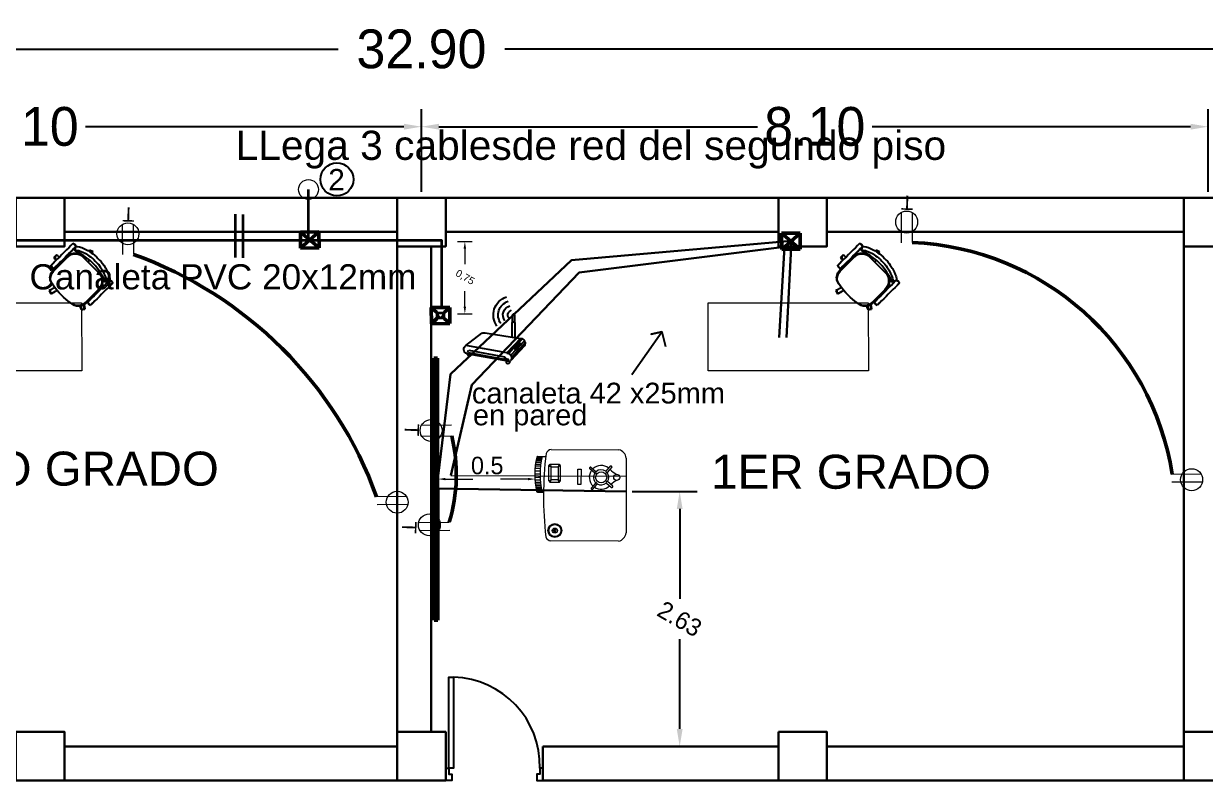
# Model space of a CAD drawing. Header units: metres. Extents: x 643921 to 644430, y 8487964 to 8488110.
# Drawn here: x 644371.14 to 644383.31, y 8488051.57 to 8488059.36 of the extents above; entities that cross this region are included whole.
import ezdxf
from ezdxf.enums import TextEntityAlignment as Align

# ---------------------------------------------------------------- set-up
doc = ezdxf.new("R2010")
doc.units = ezdxf.units.M
doc.header["$MEASUREMENT"] = 0
for name, color, linetype in [('ACHURADOS', 8, 'Continuous'), ('Planta', 251, 'Continuous'), ('Salida de red', 4, 'Continuous'), ('VANOS', 2, 'Continuous')]:
    doc.layers.add(name, color=color, linetype=linetype)
for name, color, linetype, lineweight in [('Anotaciones - Textos_Pluma_Nº__86', 7, 'Continuous', 20), ('Cable USB', 3, 'Continuous', 30), ('CABLE UTP CAT 6', 140, 'COMPU_LINE', 35), ('CIRCUITO DE DATOS', 5, 'Continuous', 50), ('CIRCUITO DE PROYECTORES', 4, 'Continuous', 50), ('CIRCUITO DE SERVIDOR', 6, 'Continuous', 50), ('CIRCUITO ELECTRICO DE SERVIDOR Y AP', 1, 'Continuous', 50), ('CIRCUITO ELECTRICO EST DE CARGA', 6, 'Continuous', 50), ('CIRCUITO ELECTRICOS', 7, 'Continuous', 15), ('COLUMNAS', 252, 'Continuous', 30), ('CONECCION USB Y HDMI', 150, 'Continuous', 30), ('CONEXION USB', 3, 'Continuous', 18), ('EQUIPOS ELECTRONICOS', 242, 'Continuous', 13), ('MUEBLES', 150, 'Continuous', 25), ('MUEBLES MOVILES', 42, 'Continuous', 5), ('MUROS', 252, 'Continuous', 15), ('PUERTAS', 252, 'Continuous', 5), ('TEXTOS-SUBTITULO', 26, 'Continuous', 30), ('tomacorriente', 1, 'Continuous', 20)]:
    doc.layers.add(name, color=color, linetype=linetype, lineweight=lineweight)
doc.styles.add('COTAS', font='arial.ttf', dxfattribs={"height": 0.075})
doc.styles.add('style4', font='arial.ttf')
doc.linetypes.add('COMPU_LINE', pattern='A,0.5,-0.1,["R",Standard,S=0.1,R=0,X=-0.05,Y=-0.05],-0.1', length=0.7)
doc.dimstyles.new('julio_75', dxfattribs={"dimscale": 0.75, "dimtxt": 0.075, "dimasz": 0.1, "dimexe": 0.1, "dimexo": 0.1, "dimgap": 0.1, "dimtad": 0, "dimtih": 1, "dimtoh": 1, "dimzin": 1, "dimtxsty": 'COTAS', "dimcen": 0.1, "dimclrd": 256, "dimclre": 256, "dimclrt": 256, "dimaunit": 1, "dimadec": 3, "dimazin": 0, "dimtfac": 1, "dimtix": 1, "dimtmove": 0, "dimatfit": 3, "dimfxl": 0.1, "dimfxlon": 1, "dimlwd": -1, "dimlwe": -1, "dimarcsym": 0})
doc.dimstyles.new('UTILIZAR', dxfattribs={"dimtxt": 0.18, "dimasz": 0.18, "dimexe": 0.18, "dimexo": 0.0625, "dimgap": 0.09, "dimtad": 0, "dimtih": 1, "dimtoh": 1, "dimdec": 4, "dimzin": 0, "dimdsep": 46, "dimtxsty": 'Standard', "dimcen": 0.09, "dimadec": 0, "dimazin": 0, "dimtfac": 1, "dimtdec": 4, "dimtofl": 0, "dimtmove": 0, "dimatfit": 3, "dimfxl": 1, "dimtolj": 1, "dimtzin": 0, "dimarcsym": 0})

# ---------------------------------------------------------------- blocks, each defined once
blk = doc.blocks.new('PUERTA8')
at = {"layer": 'VANOS', "ltscale": 0.5}
for points in [[(0.025, 0.05), (0.025, 0.8), (0.065, 0.8), (0.065, 0.05)], [(0, -0.05), (0, 0.05), (0.025, 0.05), (0.025, 0), (0.05, 0), (0.05, -0.05)], [(0.8, -0.05), (0.8, 0.05), (0.775, 0.05), (0.775, 0), (0.75, 0), (0.75, -0.05)]]:
    blk.add_lwpolyline(points, close=True, dxfattribs=at)
at = {"layer": 'VANOS', "color": 8, "ltscale": 0.5}
blk.add_arc((0.045, 0.07), 0.7303, 358.43065, 88.43065, dxfattribs=at)
blk = doc.blocks.new('P-1')
at = {"layer": 'ACHURADOS'}
blk.add_blockref('PUERTA8', (0, 0.05), dxfattribs=at)
blk = doc.blocks.new('ECRAN')
at = {"layer": 'CIRCUITO DE SERVIDOR'}
h = blk.add_hatch(color=141, dxfattribs=at)
h.dxf.hatch_style = 1
h.paths.add_polyline_path([(714290.2886, 8427261.8314), (714290.3044, 8427261.8508), (714288.9074, 8427262.9858), (714288.8917, 8427262.9665)])
at = {"layer": 'CIRCUITO DE SERVIDOR', "color": 0}
for p, q in [((714288.8916, 8427262.9664), (714288.9074, 8427262.9858)), ((714290.2886, 8427261.8314), (714288.8916, 8427262.9664)), ((714290.3044, 8427261.8508), (714288.9074, 8427262.9858)), ((714290.2886, 8427261.8314), (714290.3044, 8427261.8508))]:
    blk.add_line(p, q, dxfattribs=at)
blk = doc.blocks.new('PROYECTOR')
at = {"layer": 'EQUIPOS ELECTRONICOS', "color": 22}
for p, q in [((714285.8936, 8427254.035), (714285.8644, 8427254.035)), ((714285.8948, 8427254.0431), (714285.8656, 8427254.0431)), ((714285.8961, 8427254.0506), (714285.867, 8427254.0506)), ((714285.8973, 8427254.0568), (714285.8681, 8427254.0568)), ((714285.8984, 8427254.062), (714285.8692, 8427254.062)), ((714285.8992, 8427254.0659), (714285.87, 8427254.0659)), ((714285.8745, 8427254.0694), (714285.9193, 8427254.0694)), ((714285.8889, 8427253.9712), (714285.8597, 8427253.9712)), ((714285.8893, 8427253.9881), (714285.8601, 8427253.9881)), ((714285.8901, 8427254.0034), (714285.8609, 8427254.0034)), ((714285.8912, 8427254.0156), (714285.862, 8427254.0156)), ((714285.8923, 8427254.0254), (714285.8631, 8427254.0254)), ((714285.937, 8427254.0183), (714285.9448, 8427254.0263)), ((714285.937, 8427254.0183), (714285.9495, 8427254.0119)), ((714285.9448, 8427254.0263), (714285.9495, 8427254.0119)), ((714285.9936, 8427254.0263), (714285.9875, 8427254.0119)), ((714285.9988, 8427254.0188), (714285.9875, 8427254.0119)), ((714285.9936, 8427254.0263), (714285.9988, 8427254.0188)), ((714285.8893, 8427253.9543), (714285.8601, 8427253.9543)), ((714285.8901, 8427253.939), (714285.8609, 8427253.939)), ((714285.8912, 8427253.9268), (714285.862, 8427253.9268)), ((714285.8923, 8427253.9169), (714285.8631, 8427253.9169)), ((714285.8936, 8427253.9074), (714285.8644, 8427253.9074)), ((714285.8948, 8427253.8993), (714285.8656, 8427253.8993)), ((714285.937, 8427253.9345), (714285.9495, 8427253.9409)), ((714285.937, 8427253.9345), (714285.9448, 8427253.9265)), ((714285.9448, 8427253.9265), (714285.9495, 8427253.9409)), ((714285.9988, 8427253.9339), (714285.9875, 8427253.9409)), ((714285.9936, 8427253.9265), (714285.9875, 8427253.9409)), ((714285.9936, 8427253.9265), (714285.9988, 8427253.9339)), ((714285.8961, 8427253.8918), (714285.867, 8427253.8918)), ((714285.8973, 8427253.8856), (714285.8681, 8427253.8856)), ((714285.8984, 8427253.8804), (714285.8692, 8427253.8804)), ((714285.8992, 8427253.8765), (714285.87, 8427253.8765)), ((714285.8745, 8427253.873), (714285.9, 8427253.873)), ((714285.9, 8427253.873), (714285.9079, 8427253.873))]:
    blk.add_line(p, q, dxfattribs=at)
for points in [[(714285.9497, 8427254.1075), (714286.3214, 8427254.1075)], [(714286.362, 8427254.062), (714286.362, 8427253.6507)], [(714285.937, 8427253.9345), (714285.937, 8427254.0183)], [(714285.9448, 8427254.0263), (714285.9936, 8427254.0263)], [(714285.9988, 8427254.0188), (714285.9988, 8427253.9339)], [(714286.1894, 8427253.9789), (714286.1602, 8427254.0041)], [(714286.1667, 8427254.0116), (714286.1959, 8427253.9864)], [(714286.2499, 8427253.9885), (714286.275, 8427254.0177)], [(714286.2825, 8427254.0113), (714286.2574, 8427253.9821)], [(714285.9936, 8427253.9265), (714285.9448, 8427253.9265)], [(714286.1953, 8427253.925), (714286.1702, 8427253.8958)], [(714286.1777, 8427253.8894), (714286.2028, 8427253.9186)], [(714286.2529, 8427253.9243), (714286.2821, 8427253.8992)], [(714286.2886, 8427253.9068), (714286.2594, 8427253.9318)], [(714286.3214, 8427253.6052), (714285.9497, 8427253.6052)]]:
    blk.add_lwpolyline(points, dxfattribs=at)
for points in [[(714285.9495, 8427253.9409), (714285.9495, 8427254.0119), (714285.9875, 8427254.0119), (714285.9875, 8427253.9409)], [(714286.0962, 8427253.9157), (714286.0962, 8427253.9997), (714286.1136, 8427253.9997), (714286.1136, 8427253.9157)], [(714285.9592, 8427253.6606), (714285.9592, 8427253.6638), (714285.971, 8427253.6638), (714285.971, 8427253.6606)]]:
    blk.add_lwpolyline(points, close=True, dxfattribs=at)
for centre, radius in [((714286.2244, 8427253.9554), 0.0304), ((714286.3099, 8427253.9554), 0.0164), ((714285.9712, 8427253.6622), 0.0381), ((714285.9712, 8427253.6622), 0.0331), ((714285.971, 8427253.6622), 0.014)]:
    blk.add_circle(centre, radius, dxfattribs=at)
for centre, radius, start, end in [((714285.9554, 8427254.0705), 0.0374, 98.67301, 156.47096), ((714286.3087, 8427254.0552), 0.0537, 7.2076, 76.34413), ((714286.2997, 8427253.9712), 0.44, 167.57179, 192.42821), ((714285.8748, 8427254.0645), 0.00496, 93.95339, 163.57981), ((714286.3289, 8427253.9712), 0.44, 167.09848, 192.90152), ((714287.9085, 8427253.8563), 2.0006, 173.42501, 186.57499), ((714286.2244, 8427253.9554), 0.0653, 143.60072, 227.29344), ((714286.1652, 8427254.0064), 0.00543, 73.48531, 205.0201), ((714286.2244, 8427253.9554), 0.0653, 51.31728, 134.9047), ((714286.2244, 8427253.9554), 0.0419, 145.85679, 226.23227), ((714286.191, 8427253.9841), 0.00543, 253.48531, 25.0201), ((714286.2244, 8427253.9554), 0.0419, 52.47319, 132.64862), ((714286.2551, 8427253.987), 0.00543, 163.48531, 295.0201), ((714286.2244, 8427253.9554), 0.0419, 325.96223, 39.26824), ((714286.3924, 8427254.1221), 0.1714, 225.60346, 241.2485), ((714286.2773, 8427254.0128), 0.00543, 343.48531, 115.0201), ((714286.2244, 8427253.9554), 0.0653, 235.9964, 315.01013), ((714286.1976, 8427253.9201), 0.00543, 343.59075, 115.12554), ((714286.2244, 8427253.9554), 0.0419, 239.21354, 312.75406), ((714286.2578, 8427253.9266), 0.00543, 73.59075, 205.12554), ((714286.3924, 8427253.7886), 0.1714, 135.30004, 135.5685), ((714286.3924, 8427253.7886), 0.1714, 118.7515, 131.9741), ((714286.2837, 8427253.9044), 0.00543, 253.59075, 25.12554), ((714285.8748, 8427253.8779), 0.00496, 196.42019, 266.04661), ((714286.1754, 8427253.8943), 0.00543, 163.59075, 295.12554), ((714285.9712, 8427253.6622), 0.00701, 214.74267, 146.59834), ((714286.3087, 8427253.6574), 0.0537, 283.65587, 352.7924), ((714285.9554, 8427253.6422), 0.0374, 203.52904, 261.32699)]:
    blk.add_arc(centre, radius, start, end, dxfattribs=at)
blk = doc.blocks.new('TOMACORRIENTE DOBLE')
at = {"layer": 'tomacorriente'}
for p, q in [((697806.719, 8439550.89), (697806.419, 8439550.969)), ((697806.69, 8439550.781), (697806.391, 8439550.86))]:
    blk.add_line(p, q, dxfattribs=at)
blk.add_circle((697806.61, 8439550.86), 0.113, dxfattribs=at)
blk = doc.blocks.new('34')
at = {"layer": 'MUEBLES'}
for p, q in [((1317.844, 1591.591), (1317.827, 1591.564)), ((1317.844, 1591.591), (1317.827, 1591.564)), ((1317.86, 1591.618), (1317.844, 1591.591)), ((1317.86, 1591.617), (1317.844, 1591.591)), ((1317.877, 1591.644), (1317.86, 1591.618)), ((1317.876, 1591.642), (1317.86, 1591.617)), ((1317.876, 1591.642), (1317.877, 1591.644)), ((1317.877, 1591.644), (1317.899, 1591.637)), ((1317.899, 1591.637), (1317.878, 1591.642)), ((1317.878, 1591.642), (1317.878, 1591.642)), ((1317.878, 1591.642), (1317.878, 1591.642)), ((1317.897, 1591.594), (1317.881, 1591.568)), ((1317.898, 1591.594), (1317.881, 1591.568)), ((1317.897, 1591.593), (1317.899, 1591.591)), ((1317.914, 1591.62), (1317.898, 1591.594)), ((1317.899, 1591.637), (1317.914, 1591.62)), ((1317.912, 1591.621), (1317.899, 1591.637)), ((1317.899, 1591.591), (1317.915, 1591.553)), ((1317.904, 1591.591), (1317.901, 1591.599)), ((1317.908, 1591.582), (1317.904, 1591.591)), ((1317.911, 1591.573), (1317.908, 1591.582)), ((1317.91, 1591.579), (1317.915, 1591.618)), ((1317.912, 1591.581), (1317.91, 1591.579)), ((1317.91, 1591.579), (1317.913, 1591.576)), ((1317.914, 1591.567), (1317.911, 1591.573)), ((1317.912, 1591.621), (1317.912, 1591.621)), ((1317.912, 1591.621), (1317.912, 1591.621)), ((1317.915, 1591.584), (1317.912, 1591.581)), ((1317.913, 1591.576), (1317.923, 1591.573)), ((1317.917, 1591.62), (1317.915, 1591.618)), ((1317.925, 1591.586), (1317.915, 1591.584)), ((1317.92, 1591.623), (1317.917, 1591.62)), ((1317.931, 1591.625), (1317.92, 1591.623)), ((1317.923, 1591.573), (1317.934, 1591.57)), ((1317.942, 1591.587), (1317.925, 1591.586)), ((1317.949, 1591.626), (1317.931, 1591.625)), ((1317.934, 1591.57), (1317.941, 1591.569)), ((1317.952, 1591.587), (1317.942, 1591.587)), ((1317.959, 1591.625), (1317.949, 1591.626)), ((1317.965, 1591.585), (1317.952, 1591.587)), ((1317.974, 1591.623), (1317.959, 1591.625)), ((1317.994, 1591.579), (1317.965, 1591.585)), ((1318.004, 1591.617), (1317.974, 1591.623)), ((1318.027, 1591.572), (1317.994, 1591.579)), ((1318.039, 1591.609), (1318.004, 1591.617)), ((1318.032, 1591.571), (1318.027, 1591.572)), ((1318.062, 1591.559), (1318.032, 1591.571)), ((1318.045, 1591.608), (1318.039, 1591.609)), ((1318.077, 1591.595), (1318.045, 1591.608)), ((1318.097, 1591.587), (1318.077, 1591.595)), ((1318.117, 1591.579), (1318.097, 1591.587)), ((1318.125, 1591.576), (1318.117, 1591.579)), ((1318.139, 1591.567), (1318.125, 1591.576)), ((1317.757, 1591.452), (1317.74, 1591.425)), ((1317.757, 1591.452), (1317.74, 1591.425)), ((1317.837, 1591.489), (1317.743, 1591.34)), ((1317.845, 1591.483), (1317.752, 1591.334)), ((1317.775, 1591.48), (1317.757, 1591.452)), ((1317.775, 1591.48), (1317.757, 1591.452)), ((1317.792, 1591.508), (1317.775, 1591.48)), ((1317.792, 1591.508), (1317.775, 1591.48)), ((1317.81, 1591.536), (1317.792, 1591.508)), ((1317.81, 1591.536), (1317.792, 1591.508)), ((1317.812, 1591.457), (1317.794, 1591.429)), ((1317.812, 1591.457), (1317.794, 1591.429)), ((1317.827, 1591.564), (1317.81, 1591.536)), ((1317.827, 1591.564), (1317.81, 1591.536)), ((1317.829, 1591.485), (1317.812, 1591.457)), ((1317.829, 1591.485), (1317.812, 1591.457)), ((1317.847, 1591.513), (1317.829, 1591.485)), ((1317.847, 1591.513), (1317.829, 1591.485)), ((1317.856, 1591.513), (1317.837, 1591.489)), ((1317.864, 1591.507), (1317.845, 1591.483)), ((1317.864, 1591.541), (1317.847, 1591.513)), ((1317.864, 1591.54), (1317.847, 1591.513)), ((1317.88, 1591.532), (1317.856, 1591.513)), ((1317.881, 1591.568), (1317.864, 1591.54)), ((1317.881, 1591.568), (1317.864, 1591.541)), ((1317.888, 1591.527), (1317.864, 1591.507)), ((1317.873, 1591.556), (1317.88, 1591.54)), ((1317.908, 1591.545), (1317.88, 1591.532)), ((1317.88, 1591.54), (1317.883, 1591.533)), ((1317.916, 1591.54), (1317.888, 1591.527)), ((1317.918, 1591.547), (1317.908, 1591.545)), ((1317.911, 1591.564), (1317.915, 1591.565)), ((1317.915, 1591.565), (1317.914, 1591.567)), ((1317.915, 1591.553), (1317.918, 1591.547)), ((1317.925, 1591.542), (1317.916, 1591.54)), ((1317.939, 1591.551), (1317.918, 1591.547)), ((1317.946, 1591.547), (1317.925, 1591.542)), ((1317.971, 1591.55), (1317.939, 1591.551)), ((1317.941, 1591.569), (1317.947, 1591.567)), ((1317.977, 1591.546), (1317.946, 1591.547)), ((1317.947, 1591.567), (1317.961, 1591.562)), ((1317.961, 1591.562), (1317.977, 1591.556)), ((1317.991, 1591.543), (1317.971, 1591.55)), ((1317.977, 1591.556), (1317.994, 1591.551)), ((1317.996, 1591.539), (1317.977, 1591.546)), ((1318.009, 1591.532), (1317.991, 1591.543)), ((1317.994, 1591.551), (1318.016, 1591.545)), ((1318.013, 1591.529), (1317.996, 1591.539)), ((1318.013, 1591.529), (1318.009, 1591.532)), ((1318.053, 1591.504), (1318.013, 1591.529)), ((1318.016, 1591.545), (1318.089, 1591.513)), ((1318.164, 1591.435), (1318.053, 1591.504)), ((1318.081, 1591.552), (1318.062, 1591.559)), ((1318.1, 1591.544), (1318.081, 1591.552)), ((1318.089, 1591.513), (1318.156, 1591.47)), ((1318.106, 1591.541), (1318.1, 1591.544)), ((1318.119, 1591.533), (1318.106, 1591.541)), ((1318.138, 1591.521), (1318.119, 1591.533)), ((1318.158, 1591.509), (1318.138, 1591.521)), ((1318.159, 1591.554), (1318.139, 1591.567)), ((1318.158, 1591.458), (1318.145, 1591.447)), ((1318.156, 1591.47), (1318.217, 1591.419)), ((1318.174, 1591.499), (1318.158, 1591.509)), ((1318.164, 1591.463), (1318.158, 1591.458)), ((1318.179, 1591.542), (1318.159, 1591.554)), ((1318.176, 1591.497), (1318.174, 1591.499)), ((1318.193, 1591.482), (1318.176, 1591.497)), ((1318.197, 1591.53), (1318.179, 1591.542)), ((1318.208, 1591.469), (1318.193, 1591.482)), ((1318.2, 1591.528), (1318.197, 1591.53)), ((1318.217, 1591.513), (1318.2, 1591.528)), ((1318.233, 1591.445), (1318.208, 1591.469)), ((1318.233, 1591.498), (1318.217, 1591.513)), ((1318.223, 1591.511), (1318.221, 1591.51)), ((1318.223, 1591.511), (1318.229, 1591.512)), ((1318.227, 1591.512), (1318.23, 1591.514)), ((1318.229, 1591.512), (1318.237, 1591.509)), ((1318.23, 1591.514), (1318.235, 1591.518)), ((1318.261, 1591.473), (1318.233, 1591.498)), ((1318.235, 1591.518), (1318.236, 1591.519)), ((1318.236, 1591.519), (1318.263, 1591.489)), ((1318.237, 1591.509), (1318.244, 1591.503)), ((1318.244, 1591.503), (1318.248, 1591.496)), ((1318.248, 1591.496), (1318.25, 1591.488)), ((1318.25, 1591.488), (1318.248, 1591.484)), ((1318.253, 1591.481), (1318.256, 1591.483)), ((1318.256, 1591.483), (1318.261, 1591.487)), ((1318.261, 1591.487), (1318.263, 1591.489)), ((1318.264, 1591.47), (1318.261, 1591.473)), ((1318.287, 1591.441), (1318.264, 1591.47)), ((1317.723, 1591.398), (1317.707, 1591.373)), ((1317.708, 1591.374), (1317.707, 1591.373)), ((1317.707, 1591.373), (1317.723, 1591.356)), ((1317.724, 1591.399), (1317.708, 1591.374)), ((1317.723, 1591.355), (1317.708, 1591.371)), ((1317.708, 1591.371), (1317.709, 1591.371)), ((1317.709, 1591.371), (1317.708, 1591.371)), ((1317.74, 1591.425), (1317.723, 1591.398)), ((1317.723, 1591.356), (1317.744, 1591.349)), ((1317.742, 1591.35), (1317.723, 1591.355)), ((1317.74, 1591.425), (1317.724, 1591.399)), ((1317.737, 1591.328), (1317.727, 1591.304)), ((1317.743, 1591.34), (1317.737, 1591.328)), ((1317.742, 1591.35), (1317.742, 1591.35)), ((1317.742, 1591.35), (1317.742, 1591.35)), ((1317.76, 1591.375), (1317.744, 1591.349)), ((1317.744, 1591.349), (1317.746, 1591.351)), ((1317.752, 1591.334), (1317.745, 1591.323)), ((1317.761, 1591.376), (1317.746, 1591.351)), ((1317.777, 1591.402), (1317.76, 1591.375)), ((1317.777, 1591.402), (1317.761, 1591.376)), ((1317.794, 1591.429), (1317.777, 1591.402)), ((1317.794, 1591.429), (1317.777, 1591.402)), ((1318.211, 1591.406), (1318.164, 1591.435)), ((1318.183, 1591.429), (1318.179, 1591.426)), ((1318.195, 1591.438), (1318.183, 1591.429)), ((1318.225, 1591.396), (1318.211, 1591.406)), ((1318.211, 1591.406), (1318.216, 1591.403)), ((1318.231, 1591.393), (1318.216, 1591.403)), ((1318.217, 1591.419), (1318.232, 1591.403)), ((1318.238, 1591.384), (1318.225, 1591.396)), ((1318.244, 1591.381), (1318.231, 1591.393)), ((1318.232, 1591.403), (1318.244, 1591.39)), ((1318.236, 1591.442), (1318.233, 1591.445)), ((1318.257, 1591.415), (1318.236, 1591.442)), ((1318.253, 1591.357), (1318.238, 1591.384)), ((1318.244, 1591.39), (1318.256, 1591.377)), ((1318.26, 1591.352), (1318.244, 1591.381)), ((1318.257, 1591.341), (1318.253, 1591.357)), ((1318.256, 1591.377), (1318.267, 1591.366)), ((1318.275, 1591.391), (1318.257, 1591.415)), ((1318.26, 1591.326), (1318.257, 1591.341)), ((1318.264, 1591.336), (1318.26, 1591.352)), ((1318.26, 1591.295), (1318.26, 1591.326)), ((1318.268, 1591.321), (1318.264, 1591.336)), ((1318.267, 1591.366), (1318.271, 1591.362)), ((1318.271, 1591.362), (1318.276, 1591.356)), ((1318.283, 1591.38), (1318.275, 1591.391)), ((1318.276, 1591.356), (1318.283, 1591.348)), ((1318.287, 1591.371), (1318.283, 1591.38)), ((1318.283, 1591.348), (1318.288, 1591.342)), ((1318.306, 1591.416), (1318.287, 1591.441)), ((1318.294, 1591.355), (1318.287, 1591.371)), ((1318.288, 1591.342), (1318.292, 1591.339)), ((1318.292, 1591.339), (1318.294, 1591.339)), ((1318.294, 1591.339), (1318.327, 1591.36)), ((1318.297, 1591.345), (1318.294, 1591.355)), ((1318.294, 1591.339), (1318.295, 1591.342)), ((1318.295, 1591.342), (1318.297, 1591.345)), ((1318.314, 1591.334), (1318.297, 1591.308)), ((1318.314, 1591.335), (1318.298, 1591.309)), ((1318.314, 1591.404), (1318.306, 1591.416)), ((1318.319, 1591.394), (1318.314, 1591.404)), ((1318.331, 1591.361), (1318.314, 1591.335)), ((1318.33, 1591.359), (1318.314, 1591.334)), ((1318.327, 1591.377), (1318.319, 1591.394)), ((1318.33, 1591.367), (1318.327, 1591.377)), ((1318.327, 1591.36), (1318.328, 1591.363)), ((1318.328, 1591.363), (1318.33, 1591.367)), ((1318.33, 1591.359), (1318.331, 1591.361)), ((1318.331, 1591.361), (1318.353, 1591.354)), ((1318.352, 1591.354), (1318.332, 1591.36)), ((1318.332, 1591.36), (1318.332, 1591.36)), ((1318.368, 1591.338), (1318.351, 1591.312)), ((1318.366, 1591.339), (1318.352, 1591.354)), ((1318.353, 1591.354), (1318.368, 1591.338)), ((1318.366, 1591.339), (1318.366, 1591.339)), ((1318.366, 1591.339), (1318.366, 1591.339)), ((1317.682, 1591.305), (1317.68, 1591.305)), ((1317.683, 1591.265), (1317.68, 1591.305)), ((1317.688, 1591.305), (1317.682, 1591.305)), ((1317.685, 1591.265), (1317.683, 1591.265)), ((1317.692, 1591.266), (1317.685, 1591.265)), ((1317.686, 1591.282), (1317.687, 1591.291)), ((1317.689, 1591.274), (1317.686, 1591.282)), ((1317.687, 1591.291), (1317.69, 1591.298)), ((1317.697, 1591.306), (1317.688, 1591.305)), ((1317.693, 1591.267), (1317.689, 1591.274)), ((1317.69, 1591.298), (1317.696, 1591.302)), ((1317.695, 1591.266), (1317.692, 1591.266)), ((1317.699, 1591.264), (1317.693, 1591.267)), ((1317.696, 1591.302), (1317.727, 1591.303)), ((1317.708, 1591.306), (1317.697, 1591.306)), ((1317.699, 1591.264), (1317.723, 1591.265)), ((1317.717, 1591.307), (1317.708, 1591.306)), ((1317.723, 1591.307), (1317.717, 1591.307)), ((1317.727, 1591.304), (1317.722, 1591.277)), ((1317.722, 1591.277), (1317.723, 1591.252)), ((1317.726, 1591.307), (1317.723, 1591.307)), ((1317.723, 1591.252), (1317.727, 1591.241)), ((1317.726, 1591.303), (1317.726, 1591.307)), ((1317.727, 1591.241), (1317.731, 1591.229)), ((1317.735, 1591.298), (1317.73, 1591.272)), ((1317.73, 1591.272), (1317.731, 1591.247)), ((1317.731, 1591.247), (1317.734, 1591.237)), ((1317.731, 1591.229), (1317.742, 1591.21)), ((1317.734, 1591.237), (1317.738, 1591.224)), ((1317.745, 1591.323), (1317.735, 1591.298)), ((1317.738, 1591.224), (1317.748, 1591.206)), ((1317.742, 1591.21), (1317.755, 1591.196)), ((1317.748, 1591.206), (1317.76, 1591.193)), ((1318.143, 1591.09), (1318.236, 1591.239)), ((1318.152, 1591.084), (1318.245, 1591.233)), ((1318.246, 1591.226), (1318.228, 1591.198)), ((1318.246, 1591.226), (1318.228, 1591.197)), ((1318.236, 1591.239), (1318.251, 1591.266)), ((1318.245, 1591.233), (1318.26, 1591.26)), ((1318.263, 1591.254), (1318.246, 1591.226)), ((1318.263, 1591.253), (1318.246, 1591.226)), ((1318.251, 1591.266), (1318.26, 1591.295)), ((1318.26, 1591.26), (1318.268, 1591.29)), ((1318.281, 1591.281), (1318.263, 1591.253)), ((1318.281, 1591.281), (1318.263, 1591.254)), ((1318.268, 1591.29), (1318.268, 1591.321)), ((1318.298, 1591.309), (1318.281, 1591.281)), ((1318.297, 1591.308), (1318.281, 1591.281)), ((1318.3, 1591.23), (1318.283, 1591.202)), ((1318.301, 1591.23), (1318.283, 1591.202)), ((1318.318, 1591.258), (1318.3, 1591.23)), ((1318.318, 1591.258), (1318.301, 1591.23)), ((1318.335, 1591.285), (1318.318, 1591.258)), ((1318.335, 1591.285), (1318.318, 1591.258)), ((1318.351, 1591.312), (1318.335, 1591.285)), ((1318.351, 1591.311), (1318.335, 1591.285)), ((1317.755, 1591.196), (1317.801, 1591.155)), ((1317.76, 1591.193), (1317.805, 1591.153)), ((1317.801, 1591.155), (1317.822, 1591.14)), ((1317.805, 1591.153), (1317.825, 1591.138)), ((1317.822, 1591.14), (1317.851, 1591.118)), ((1317.825, 1591.138), (1317.852, 1591.117)), ((1317.851, 1591.118), (1317.878, 1591.101)), ((1317.852, 1591.117), (1317.903, 1591.086)), ((1317.903, 1591.086), (1317.935, 1591.069)), ((1317.903, 1591.086), (1317.904, 1591.085)), ((1317.904, 1591.085), (1317.937, 1591.068)), ((1318.135, 1591.078), (1318.143, 1591.09)), ((1318.144, 1591.072), (1318.152, 1591.084)), ((1318.177, 1591.116), (1318.161, 1591.09)), ((1318.162, 1591.092), (1318.161, 1591.09)), ((1318.161, 1591.09), (1318.177, 1591.073)), ((1318.177, 1591.116), (1318.162, 1591.092)), ((1318.162, 1591.088), (1318.162, 1591.089)), ((1318.176, 1591.072), (1318.162, 1591.088)), ((1318.194, 1591.143), (1318.177, 1591.116)), ((1318.194, 1591.142), (1318.177, 1591.116)), ((1318.211, 1591.17), (1318.194, 1591.143)), ((1318.211, 1591.17), (1318.194, 1591.142)), ((1318.214, 1591.092), (1318.198, 1591.067)), ((1318.215, 1591.093), (1318.199, 1591.068)), ((1318.204, 1591.159), (1318.2, 1591.162)), ((1318.204, 1591.159), (1318.2, 1591.162)), ((1318.228, 1591.198), (1318.211, 1591.17)), ((1318.228, 1591.197), (1318.211, 1591.17)), ((1318.231, 1591.119), (1318.214, 1591.092)), ((1318.231, 1591.119), (1318.215, 1591.093)), ((1318.224, 1591.191), (1318.22, 1591.193)), ((1318.248, 1591.147), (1318.231, 1591.119)), ((1318.248, 1591.146), (1318.231, 1591.119)), ((1318.239, 1591.132), (1318.247, 1591.128)), ((1318.247, 1591.128), (1318.239, 1591.132)), ((1318.26, 1591.124), (1318.241, 1591.136)), ((1318.254, 1591.128), (1318.241, 1591.136)), ((1318.247, 1591.128), (1318.256, 1591.122)), ((1318.256, 1591.122), (1318.247, 1591.128)), ((1318.266, 1591.174), (1318.248, 1591.147)), ((1318.265, 1591.174), (1318.248, 1591.146)), ((1318.256, 1591.122), (1318.264, 1591.117)), ((1318.264, 1591.117), (1318.256, 1591.122)), ((1318.266, 1591.125), (1318.26, 1591.124)), ((1318.274, 1591.159), (1318.261, 1591.167)), ((1318.279, 1591.156), (1318.261, 1591.167)), ((1318.264, 1591.117), (1318.269, 1591.114)), ((1318.269, 1591.114), (1318.264, 1591.117)), ((1318.283, 1591.202), (1318.265, 1591.174)), ((1318.283, 1591.202), (1318.266, 1591.174)), ((1318.273, 1591.128), (1318.266, 1591.125)), ((1318.269, 1591.114), (1318.271, 1591.112)), ((1318.271, 1591.112), (1318.269, 1591.114)), ((1318.292, 1591.146), (1318.271, 1591.112)), ((1318.279, 1591.134), (1318.273, 1591.128)), ((1318.274, 1591.159), (1318.279, 1591.156)), ((1318.279, 1591.156), (1318.282, 1591.15)), ((1318.282, 1591.142), (1318.279, 1591.134)), ((1318.281, 1591.152), (1318.284, 1591.15)), ((1318.282, 1591.15), (1318.282, 1591.142)), ((1318.284, 1591.15), (1318.29, 1591.147)), ((1318.29, 1591.147), (1318.292, 1591.146)), ((1317.913, 1591.007), (1317.911, 1591.001)), ((1317.911, 1591.001), (1317.911, 1590.999)), ((1317.95, 1590.989), (1317.911, 1590.999)), ((1317.915, 1591.016), (1317.913, 1591.007)), ((1317.917, 1591.026), (1317.915, 1591.016)), ((1317.919, 1591.035), (1317.917, 1591.026)), ((1317.918, 1591.013), (1317.928, 1591.053)), ((1317.921, 1591.007), (1317.918, 1591.013)), ((1317.921, 1591.041), (1317.919, 1591.035)), ((1317.921, 1591.043), (1317.921, 1591.041)), ((1317.925, 1591.042), (1317.921, 1591.043)), ((1317.927, 1591.001), (1317.921, 1591.007)), ((1317.935, 1590.998), (1317.927, 1591.001)), ((1317.928, 1591.053), (1317.932, 1591.07)), ((1317.935, 1591.069), (1317.956, 1591.058)), ((1317.943, 1590.997), (1317.935, 1590.998)), ((1317.937, 1591.068), (1317.959, 1591.056)), ((1317.951, 1590.999), (1317.943, 1590.997)), ((1317.952, 1590.997), (1317.95, 1590.991)), ((1317.95, 1590.991), (1317.95, 1590.989)), ((1317.956, 1591.003), (1317.951, 1590.999)), ((1317.953, 1591.001), (1317.952, 1590.997)), ((1317.956, 1591.058), (1318.011, 1591.035)), ((1317.956, 1591.003), (1317.965, 1591.043)), ((1317.959, 1591.056), (1318.016, 1591.032)), ((1317.965, 1591.043), (1317.968, 1591.053)), ((1318.011, 1591.035), (1318.044, 1591.029)), ((1318.016, 1591.032), (1318.051, 1591.025)), ((1318.044, 1591.029), (1318.064, 1591.031)), ((1318.051, 1591.025), (1318.071, 1591.027)), ((1318.064, 1591.031), (1318.072, 1591.032)), ((1318.071, 1591.027), (1318.08, 1591.028)), ((1318.072, 1591.032), (1318.096, 1591.043)), ((1318.08, 1591.028), (1318.104, 1591.038)), ((1318.096, 1591.043), (1318.115, 1591.057)), ((1318.104, 1591.038), (1318.124, 1591.052)), ((1318.115, 1591.057), (1318.135, 1591.078)), ((1318.124, 1591.052), (1318.144, 1591.072)), ((1318.196, 1591.067), (1318.176, 1591.072)), ((1318.177, 1591.073), (1318.198, 1591.067)), ((1318.196, 1591.068), (1318.196, 1591.067)), ((1318.196, 1591.067), (1318.196, 1591.067)), ((1318.198, 1591.067), (1318.199, 1591.068))]:
    blk.add_line(p, q, dxfattribs=at)
blk = doc.blocks.new('ACCES POINT')
at = {"color": 92}
for p, q in [((714282.93, 8427256.317), (714282.93, 8427256.314)), ((714282.941, 8427256.317), (714282.941, 8427256.315)), ((714282.921, 8427256.134), (714282.921, 8427256.231)), ((714282.952, 8427256.134), (714282.952, 8427256.231)), ((714282.818, 8427256.024), (714282.958, 8427255.874)), ((714282.826, 8427256.045), (714282.861, 8427256.007)), ((714282.846, 8427256.064), (714282.882, 8427256.025)), ((714282.857, 8427256.068), (714282.895, 8427256.028)), ((714282.865, 8427256.069), (714283.005, 8427255.919)), ((714282.921, 8427256.078), (714282.921, 8427256.134)), ((714282.952, 8427256.083), (714282.952, 8427256.134)), ((714282.819, 8427256.007), (714282.959, 8427255.856)), ((714282.824, 8427255.992), (714282.964, 8427255.842)), ((714282.859, 8427256.005), (714282.913, 8427255.947)), ((714282.915, 8427255.95), (714282.966, 8427255.895)), ((714282.936, 8427255.967), (714282.986, 8427255.913)), ((714282.949, 8427255.97), (714282.997, 8427255.917)), ((714282.976, 8427255.83), (714283.422, 8427255.911)), ((714283.005, 8427255.919), (714283.429, 8427255.994)), ((714283.397, 8427255.947), (714283.03, 8427255.88)), ((714283.404, 8427255.922), (714283.037, 8427255.855)), ((714283.378, 8427255.903), (714283.378, 8427255.895)), ((714283.405, 8427255.908), (714283.405, 8427255.895)), ((714282.976, 8427255.83), (714282.965, 8427255.841)), ((714282.978, 8427255.83), (714282.978, 8427255.818)), ((714283.011, 8427255.821), (714283.011, 8427255.836))]:
    blk.add_line(p, q, dxfattribs=at)
for points in [[(714282.925, 8427256.235), (714282.925, 8427256.31)], [(714282.948, 8427256.235), (714282.948, 8427256.31)], [(714283.229, 8427256.126), (714282.865, 8427256.069)], [(714283.429, 8427255.994), (714283.263, 8427256.122)]]:
    blk.add_lwpolyline(points, dxfattribs=at)
for centre in [(714282.993, 8427255.849), (714283.007, 8427255.851), (714283.02, 8427255.854)]:
    blk.add_circle(centre, 0.00399, dxfattribs=at)
for centre, radius, start, end in [((714282.948, 8427256.31), 0.0984, 322.0864, 73.8838), ((714282.948, 8427256.31), 0.148, 323.6467, 72.2452), ((714282.948, 8427256.31), 0.197, 324.4234, 71.4296), ((714282.936, 8427256.3), 0.0155, 40.3834, 139.6166), ((714282.936, 8427256.314), 0.00651, 35.1733, 144.9998), ((714282.948, 8427256.31), 0.0489, 317.3396, 78.8718), ((714282.936, 8427256.219), 0.0194, 37.7243, 142.2757), ((714282.869, 8427256.018), 0.0515, 94.5799, 210.7273), ((714282.899, 8427255.982), 0.0456, 84.1018, 150.5306), ((714282.903, 8427255.978), 0.0456, 84.1018, 150.5306), ((714282.908, 8427255.973), 0.0456, 84.1018, 150.5306), ((714283.239, 8427256.073), 0.0539, 64.318, 101.064), ((714282.912, 8427255.968), 0.0456, 84.1018, 150.5306), ((714282.917, 8427255.963), 0.0456, 84.1018, 150.5306), ((714282.921, 8427255.958), 0.0456, 84.1018, 150.5306), ((714282.926, 8427255.953), 0.0456, 84.1018, 150.5306), ((714282.93, 8427255.949), 0.0456, 84.1018, 150.5306), ((714282.935, 8427255.944), 0.0456, 84.1018, 150.5306), ((714282.939, 8427255.939), 0.0456, 84.1018, 150.5306), ((714282.944, 8427255.934), 0.0456, 84.1018, 150.5306), ((714282.948, 8427255.929), 0.0456, 84.1018, 150.5306), ((714282.953, 8427255.925), 0.0456, 84.1018, 150.5306), ((714283.009, 8427255.867), 0.0515, 94.5799, 210.7273), ((714283.391, 8427255.897), 0.0136, 171.6117, 8.3883), ((714283.39, 8427255.932), 0.0167, 326.4303, 65.278), ((714283.402, 8427255.955), 0.0478, 294.6996, 54.5999), ((714282.995, 8427255.823), 0.0171, 196.7065, 353.7504), ((714283.037, 8427255.868), 0.0134, 123.9317, 267.7766)]:
    blk.add_arc(centre, radius, start, end, dxfattribs=at)
blk = doc.blocks.new('*D129')
at = {"layer": 'Anotaciones - Textos_Pluma_Nº__86', "color": 0, "lineweight": -2, "transparency": 16777216}
for p, q in [((644367.136, 8488057.628), (644367.136, 8488058.478)), ((644375.236, 8488057.628), (644375.236, 8488058.478)), ((644367.316, 8488058.298), (644370.596, 8488058.298)), ((644375.056, 8488058.298), (644371.776, 8488058.298))]:
    blk.add_line(p, q, dxfattribs=at)
at = {"layer": 'Anotaciones - Textos_Pluma_Nº__86', "color": 0, "transparency": 16777216}
for points in [[(644367.316, 8488058.328), (644367.316, 8488058.268), (644367.136, 8488058.298)], [(644375.056, 8488058.328), (644375.056, 8488058.268), (644375.236, 8488058.298)]]:
    blk.add_solid(points, dxfattribs=at)
at = {"layer": 'Defpoints', "color": 0, "transparency": 16777216}
for p in [(644367.136, 8488058.298), (644367.136, 8488057.565), (644375.236, 8488057.565)]:
    blk.add_point(p, dxfattribs=at)
at = {"layer": 'Anotaciones - Textos_Pluma_Nº__86', "color": 0, "transparency": 16777216, "insert": (644371.186, 8488058.298), "char_height": 0.4, "attachment_point": 5, "rotation": 360}
blk.add_mtext('\\A1;8.10', dxfattribs=at)
blk = doc.blocks.new('*D130')
at = {"layer": 'Anotaciones - Textos_Pluma_Nº__86', "color": 0, "lineweight": -2, "transparency": 16777216}
for p, q in [((644375.236, 8488057.628), (644375.236, 8488058.478)), ((644383.336, 8488057.628), (644383.336, 8488058.478)), ((644375.416, 8488058.298), (644378.696, 8488058.298)), ((644383.156, 8488058.298), (644379.876, 8488058.298))]:
    blk.add_line(p, q, dxfattribs=at)
at = {"layer": 'Anotaciones - Textos_Pluma_Nº__86', "color": 0, "transparency": 16777216}
for points in [[(644375.416, 8488058.328), (644375.416, 8488058.268), (644375.236, 8488058.298)], [(644383.156, 8488058.328), (644383.156, 8488058.268), (644383.336, 8488058.298)]]:
    blk.add_solid(points, dxfattribs=at)
at = {"layer": 'Defpoints', "color": 0, "transparency": 16777216}
for p in [(644375.236, 8488058.298), (644375.236, 8488057.565), (644383.336, 8488057.565)]:
    blk.add_point(p, dxfattribs=at)
at = {"layer": 'Anotaciones - Textos_Pluma_Nº__86', "color": 0, "transparency": 16777216, "insert": (644379.286, 8488058.298), "char_height": 0.4, "attachment_point": 5, "rotation": 360}
blk.add_mtext('\\A1;8.10', dxfattribs=at)
blk = doc.blocks.new('*D132')
at = {"layer": 'Anotaciones - Textos_Pluma_Nº__86', "color": 0, "lineweight": -2, "transparency": 16777216}
for p, q in [((644358.786, 8488057.628), (644358.786, 8488059.277)), ((644391.686, 8488057.628), (644391.686, 8488059.277)), ((644358.966, 8488059.097), (644374.379, 8488059.097)), ((644391.506, 8488059.097), (644376.093, 8488059.097))]:
    blk.add_line(p, q, dxfattribs=at)
at = {"layer": 'Anotaciones - Textos_Pluma_Nº__86', "color": 0, "transparency": 16777216}
for points in [[(644358.966, 8488059.127), (644358.966, 8488059.067), (644358.786, 8488059.097)], [(644391.506, 8488059.127), (644391.506, 8488059.067), (644391.686, 8488059.097)]]:
    blk.add_solid(points, dxfattribs=at)
at = {"layer": 'Defpoints', "color": 0, "transparency": 16777216}
for p in [(644358.786, 8488059.097), (644358.786, 8488057.565), (644391.686, 8488057.565)]:
    blk.add_point(p, dxfattribs=at)
at = {"layer": 'Anotaciones - Textos_Pluma_Nº__86', "color": 0, "transparency": 16777216, "insert": (644375.236, 8488059.097), "char_height": 0.4, "attachment_point": 5, "rotation": 360}
blk.add_mtext('\\A1;32.90', dxfattribs=at)
blk = doc.blocks.new('*D143')
at = {"layer": 'Anotaciones - Textos_Pluma_Nº__86', "color": 0, "lineweight": -2, "transparency": 16777216}
for p, q in [((644377.407, 8488054.541), (644378.075, 8488054.541)), ((644377.895, 8488054.361), (644377.895, 8488053.436)), ((644377.895, 8488052.095), (644377.895, 8488053.02)), ((644377.407, 8488051.915), (644378.075, 8488051.915))]:
    blk.add_line(p, q, dxfattribs=at)
at = {"layer": 'Anotaciones - Textos_Pluma_Nº__86', "color": 0, "transparency": 16777216}
for points in [[(644377.865, 8488054.361), (644377.925, 8488054.361), (644377.895, 8488054.541)], [(644377.865, 8488052.095), (644377.925, 8488052.095), (644377.895, 8488051.915)]]:
    blk.add_solid(points, dxfattribs=at)
at = {"layer": 'Defpoints', "color": 0, "transparency": 16777216}
for p in [(644377.344, 8488054.541), (644377.344, 8488051.915), (644377.895, 8488051.915)]:
    blk.add_point(p, dxfattribs=at)
at = {"layer": 'Anotaciones - Textos_Pluma_Nº__86', "color": 0, "transparency": 16777216, "insert": (644377.895, 8488053.228), "char_height": 0.18, "attachment_point": 5, "rotation": 330}
blk.add_mtext('\\A1;2.63', dxfattribs=at)
blk = doc.blocks.new('*D137')
at = {"layer": 'Anotaciones - Textos_Pluma_Nº__86', "transparency": 16777216}
for p, q in [((644375.608, 8488057.116), (644375.758, 8488057.116)), ((644375.683, 8488057.041), (644375.683, 8488056.882)), ((644375.683, 8488056.445), (644375.683, 8488056.605)), ((644375.608, 8488056.37), (644375.758, 8488056.37))]:
    blk.add_line(p, q, dxfattribs=at)
for points in [[(644375.67, 8488057.041), (644375.695, 8488057.041), (644375.683, 8488057.116)], [(644375.67, 8488056.445), (644375.695, 8488056.445), (644375.683, 8488056.37)]]:
    blk.add_solid(points, dxfattribs=at)
at = {"layer": 'Defpoints', "color": 0, "transparency": 16777216}
for p in [(644375.471, 8488057.116), (644375.471, 8488056.37), (644375.683, 8488056.37)]:
    blk.add_point(p, dxfattribs=at)
at = {"layer": 'Anotaciones - Textos_Pluma_Nº__86', "transparency": 16777216, "insert": (644375.683, 8488056.743), "char_height": 0.075, "attachment_point": 5, "rotation": 330, "style": 'COTAS'}
blk.add_mtext('0,75', dxfattribs=at)

msp = doc.modelspace()

# ---------------------------------------------------------------- hatches: boundary and pattern name
at = {"layer": 'Salida de red'}
h = msp.add_hatch(color=256, dxfattribs=at)
h.dxf.hatch_style = 1
h.paths.add_polyline_path([(644375.47, 8488056.323), (644375.395, 8488056.322), (644375.394, 8488056.383), (644375.47, 8488056.384)])
h.paths.add_polyline_path([(644375.418, 8488056.346), (644375.418, 8488056.338), (644375.423, 8488056.338), (644375.423, 8488056.33), (644375.442, 8488056.33), (644375.442, 8488056.338), (644375.447, 8488056.338), (644375.446, 8488056.346), (644375.461, 8488056.346), (644375.46, 8488056.374), (644375.404, 8488056.373), (644375.404, 8488056.345)], flags=16)
edge = h.paths.add_edge_path(flags=17)
edge.add_line((644375.47, 8488056.374), (644375.47, 8488056.323))

# ---------------------------------------------------------------- linework, layer by layer
at = {"layer": 'Anotaciones - Textos_Pluma_Nº__86'}
for p, q in [((644375.408, 8488054.743), (644375.408, 8488054.593)), ((644375.483, 8488054.668), (644375.764, 8488054.668)), ((644376.332, 8488054.668), (644376.051, 8488054.668))]:
    msp.add_line(p, q, dxfattribs=at)
msp.add_circle((644374.073, 8488057.651), 0.102, dxfattribs=at)
for points in [[(644375.483, 8488054.681), (644375.483, 8488054.656), (644375.408, 8488054.668)], [(644376.332, 8488054.681), (644376.332, 8488054.656), (644376.407, 8488054.668)]]:
    msp.add_solid(points, dxfattribs=at)
at = {"layer": 'Cable USB'}
msp.add_lwpolyline([(644375.539, 8488054.705), (644375.756, 8488055.639), (644376.861, 8488056.797), (644378.974, 8488057.059), (644378.92, 8488056.128)], dxfattribs=at)
at = {"layer": 'CABLE UTP CAT 6'}
for p, q in [((644373.319, 8488057.397), (644373.319, 8488056.949)), ((644373.396, 8488057.394), (644373.396, 8488056.946))]:
    msp.add_line(p, q, dxfattribs=at)
for points in [[(644374.073, 8488057.125), (644374.073, 8488057.651)], [(644375.446, 8488056.434), (644375.446, 8488057.125), (644367.664, 8488057.125)]]:
    msp.add_lwpolyline(points, dxfattribs=at)
at = {"layer": 'CIRCUITO DE DATOS', "color": 0}
for p, q in [((644374.18, 8488057.215), (644373.989, 8488057.213)), ((644379.135, 8488057.202), (644378.944, 8488057.2)), ((644375.527, 8488056.437), (644375.336, 8488056.435))]:
    msp.add_line(p, q, dxfattribs=at)
at = {"layer": 'CIRCUITO DE PROYECTORES'}
msp.add_arc((644373.892, 8488054.717), 1.703, 343.1668, 13.4665, dxfattribs=at)
at = {"layer": 'CIRCUITO ELECTRICO DE SERVIDOR Y AP'}
for centre, radius, start, end in [((644380.174, 8488054.28), 2.827, 8.9227, 87.6637), ((644370.87, 8488053.075), 4.151, 19.8595, 70.2884)]:
    msp.add_arc(centre, radius, start, end, dxfattribs=at)
at = {"layer": 'CIRCUITO ELECTRICO EST DE CARGA', "color": 0}
for p, q in [((644373.989, 8488057.213), (644373.99, 8488057.048)), ((644373.989, 8488057.213), (644374.181, 8488057.049)), ((644374.18, 8488057.215), (644373.99, 8488057.048)), ((644374.18, 8488057.215), (644374.181, 8488057.049)), ((644378.944, 8488057.2), (644378.946, 8488057.034)), ((644378.944, 8488057.2), (644379.137, 8488057.036)), ((644379.135, 8488057.202), (644378.946, 8488057.034)), ((644379.135, 8488057.202), (644379.137, 8488057.036)), ((644374.181, 8488057.049), (644373.99, 8488057.048)), ((644379.137, 8488057.036), (644378.946, 8488057.034)), ((644375.336, 8488056.435), (644375.338, 8488056.269)), ((644375.336, 8488056.435), (644375.394, 8488056.383)), ((644375.527, 8488056.437), (644375.47, 8488056.384)), ((644375.527, 8488056.437), (644375.528, 8488056.271)), ((644375.395, 8488056.322), (644375.338, 8488056.269)), ((644375.47, 8488056.323), (644375.528, 8488056.271)), ((644375.528, 8488056.271), (644375.338, 8488056.269))]:
    msp.add_line(p, q, dxfattribs=at)
at = {"layer": 'CIRCUITO ELECTRICOS', "color": 5}
for p, q in [((644383.264, 8488054.719), (644382.954, 8488054.716)), ((644383.271, 8488054.638), (644382.961, 8488054.635)), ((644375.084, 8488054.488), (644374.774, 8488054.485)), ((644375.091, 8488054.407), (644374.781, 8488054.404)), ((644375.212, 8488054.221), (644375.522, 8488054.224)), ((644375.219, 8488054.139), (644375.529, 8488054.142))]:
    msp.add_line(p, q, dxfattribs=at)
for centre in [(644383.166, 8488054.662), (644374.986, 8488054.43), (644375.317, 8488054.197)]:
    msp.add_circle(centre, 0.113, dxfattribs=at)
at = {"layer": 'COLUMNAS', "color": 1, "lineweight": 30}
for points in [[(644371.061, 8488057.565), (644371.061, 8488057.065), (644371.561, 8488057.065), (644371.561, 8488057.565), (644371.061, 8488057.565)], [(644374.986, 8488057.565), (644374.986, 8488057.065), (644375.486, 8488057.065), (644375.486, 8488057.565), (644374.986, 8488057.565)], [(644378.911, 8488057.565), (644378.911, 8488057.065), (644379.411, 8488057.065), (644379.411, 8488057.565), (644378.911, 8488057.565)], [(644383.086, 8488057.565), (644383.086, 8488057.065), (644383.586, 8488057.065), (644383.586, 8488057.565), (644383.086, 8488057.565)], [(644371.061, 8488052.065), (644371.061, 8488051.565), (644371.561, 8488051.565), (644371.561, 8488052.065), (644371.061, 8488052.065)], [(644374.986, 8488052.065), (644374.986, 8488051.565), (644375.486, 8488051.565), (644375.486, 8488052.065), (644374.986, 8488052.065)], [(644378.911, 8488052.065), (644378.911, 8488051.565), (644379.411, 8488051.565), (644379.411, 8488052.065), (644378.911, 8488052.065)], [(644383.086, 8488052.065), (644383.086, 8488051.565), (644383.586, 8488051.565), (644383.586, 8488052.065), (644383.086, 8488052.065)]]:
    msp.add_lwpolyline(points, dxfattribs=at)
at = {"layer": 'CONECCION USB Y HDMI'}
for points in [[(644375.38, 8488054.475), (644375.536, 8488055.75), (644376.78, 8488056.923), (644379.045, 8488057.122), (644378.996, 8488056.127)], [(644375.391, 8488054.57), (644377.344, 8488054.541)]]:
    msp.add_lwpolyline(points, dxfattribs=at)
at = {"layer": 'CONEXION USB'}
msp.add_lwpolyline([(644375.539, 8488054.705), (644377.345, 8488054.698)], dxfattribs=at)
at = {"layer": 'MUEBLES MOVILES', "color": 252, "lineweight": 5, "ltscale": 2}
for points in [[(644371.738, 8488055.784), (644370.088, 8488055.783), (644370.087, 8488056.483), (644371.737, 8488056.484), (644371.738, 8488055.784)], [(644379.838, 8488055.784), (644378.188, 8488055.783), (644378.187, 8488056.483), (644379.837, 8488056.484), (644379.838, 8488055.784)]]:
    msp.add_lwpolyline(points, dxfattribs=at)
at = {"layer": 'MUROS', "color": 251, "lineweight": 30, "true_color": 0x636466}
for p, q in [((644371.561, 8488057.565), (644374.986, 8488057.565)), ((644375.486, 8488057.565), (644378.911, 8488057.565)), ((644379.411, 8488057.565), (644383.086, 8488057.565)), ((644374.986, 8488057.215), (644371.561, 8488057.215)), ((644378.911, 8488057.215), (644375.486, 8488057.215)), ((644383.086, 8488057.215), (644379.411, 8488057.215)), ((644374.986, 8488052.065), (644374.986, 8488057.065)), ((644375.336, 8488057.065), (644375.336, 8488052.065)), ((644375.336, 8488057.065), (644375.336, 8488052.065)), ((644383.086, 8488052.065), (644383.086, 8488057.065)), ((644371.561, 8488051.915), (644374.986, 8488051.915)), ((644376.486, 8488051.915), (644378.911, 8488051.915)), ((644376.486, 8488051.565), (644376.486, 8488051.915)), ((644379.411, 8488051.915), (644383.086, 8488051.915)), ((644374.986, 8488051.565), (644371.561, 8488051.565)), ((644378.911, 8488051.565), (644376.486, 8488051.565)), ((644383.086, 8488051.565), (644379.411, 8488051.565))]:
    msp.add_line(p, q, dxfattribs=at)
at = {"layer": 'Planta'}
msp.add_lwpolyline([(644377.401, 8488055.746), (644377.711, 8488056.184), (644377.6, 8488056.161), (644377.711, 8488056.184), (644377.749, 8488056.035)], dxfattribs=at)
msp.add_circle((644374.366, 8488057.755), 0.17, dxfattribs=at)
at = {"layer": 'Salida de red'}
for p, q in [((644375.46, 8488056.374), (644375.404, 8488056.373)), ((644375.404, 8488056.373), (644375.404, 8488056.345)), ((644375.418, 8488056.346), (644375.404, 8488056.345)), ((644375.418, 8488056.346), (644375.418, 8488056.338)), ((644375.423, 8488056.338), (644375.418, 8488056.338)), ((644375.423, 8488056.33), (644375.423, 8488056.338)), ((644375.442, 8488056.33), (644375.423, 8488056.33)), ((644375.442, 8488056.33), (644375.442, 8488056.338)), ((644375.447, 8488056.338), (644375.442, 8488056.338)), ((644375.461, 8488056.346), (644375.446, 8488056.346)), ((644375.446, 8488056.346), (644375.447, 8488056.338)), ((644375.461, 8488056.346), (644375.46, 8488056.374)), ((644375.47, 8488056.374), (644375.47, 8488056.323))]:
    msp.add_line(p, q, dxfattribs=at)
msp.add_lwpolyline([(644375.47, 8488056.323), (644375.395, 8488056.322), (644375.394, 8488056.383), (644375.47, 8488056.384)], close=True, dxfattribs=at)

# ---------------------------------------------------------------- block references
at = {"layer": 'CIRCUITO ELECTRICOS', "color": 0}
for name, p, xscale, yscale, zscale, rotation in [('ECRAN', (-9830557.474, 1331522.961), 1.5, 1.5, 1.5, 309.1858791255776), ('PROYECTOR', (-743632.995, -7308841.049), 1.874999999999976, 1.874999999999976, 1.874999999999976, 359.8233024964318)]:
    msp.add_blockref(name, p, dxfattribs=dict(at, xscale=xscale, yscale=yscale, zscale=zscale, rotation=rotation))
at = {"layer": 'MUEBLES MOVILES', "color": 252, "lineweight": 5, "ltscale": 2, "xscale": -1, "rotation": 283.0070094034862}
for p in [(643117.865, 8486414.391), (643125.965, 8486414.391)]:
    msp.add_blockref('34', p, dxfattribs=at)
at = {"layer": 'Planta'}
for p, rotation in [((8975049.208, 10008881.829), 105.0724649593772), ((8975041.189, 10008881.708), 105.0724649593772), ((-876449.178, 16818724.145), 195.0724649593772)]:
    msp.add_blockref('TOMACORRIENTE DOBLE', p, dxfattribs=dict(at, rotation=rotation))
at = {"layer": 'Planta', "xscale": -1, "rotation": 359.9999998748746}
msp.add_blockref('ACCES POINT', (1358659.103, 60800.047), dxfattribs=at)
at = {"layer": 'PUERTAS', "xscale": 1.249756712422823, "yscale": 1.249756712422823, "zscale": 1.249756712422823}
msp.add_blockref('P-1', (644375.486, 8488051.565), dxfattribs=at)

# ---------------------------------------------------------------- texts
at = {"layer": 'Anotaciones - Textos_Pluma_Nº__86', "insert": (644375.913, 8488054.807), "char_height": 0.18, "attachment_point": 5, "rotation": 360}
msp.add_mtext('\\A1;0.5', dxfattribs=at)
at = {"layer": 'Planta', "color": 0, "style": 'style4'}
for s, height, p in [('LLega 3 cablesde red del segundo piso', 0.3, (644373.323, 8488057.956)), ('2', 0.22, (644374.276, 8488057.642)), ('Canaleta PVC 20x12mm', 0.2592, (644371.2, 8488056.622))]:
    msp.add_text(s, height=height, rotation=360, dxfattribs=at).set_placement(p)
at = {"layer": 'Planta', "style": 'style4'}
for s, height, p in [('canaleta 42 x25mm', 0.21379, (644375.755, 8488055.447)), ('en pared', 0.2138, (644375.766, 8488055.222))]:
    msp.add_text(s, height=height, rotation=360, dxfattribs=at).set_placement(p)
at = {"layer": 'TEXTOS-SUBTITULO', "color": 0, "style": 'style4'}
for s, p in [('2DO GRADO', (644371.683, 8488054.601)), ('1ER GRADO', (644379.659, 8488054.569))]:
    msp.add_text(s, height=0.35, rotation=360, dxfattribs=at).set_placement(p, align=Align.CENTER)
at = {"layer": 'tomacorriente', "char_height": 0.148, "width": 1.38073, "attachment_point": 2, "style": 'style4'}
for insert, rotation in [((644380.235, 8488057.441), 178.1262), ((644372.216, 8488057.32), 178.1262), ((644375.211, 8488055.172), 268.1262), ((644375.185, 8488054.169), 268.1262)]:
    msp.add_mtext('T', dxfattribs=dict(at, insert=insert, rotation=rotation))

# ---------------------------------------------------------------- dimensions: what is measured, and where the dimension line sits
at = {"layer": 'Anotaciones - Textos_Pluma_Nº__86'}
for p1, p2, distance, picture, middle in [((644391.686, 8488057.565), (644358.786, 8488057.565), -1.532, '*D132', (644375.236, 8488059.097)), ((644375.236, 8488057.565), (644367.136, 8488057.565), -0.733, '*D129', (644371.186, 8488058.298)), ((644383.336, 8488057.565), (644375.236, 8488057.565), -0.733, '*D130', (644379.286, 8488058.298))]:
    dim = msp.add_aligned_dim(p1=p1, p2=p2, distance=distance, dimstyle='UTILIZAR', override={"dimtxt": 0.4, "dimtih": 0, "dimdec": 2}, dxfattribs=at)
    dim.commit()
    dim.dimension.update_dxf_attribs({"geometry": picture, "text_midpoint": middle})
dim = msp.add_aligned_dim(p1=(644375.471, 8488057.116), p2=(644375.471, 8488056.37), distance=0.212, dimstyle='julio_75', dxfattribs=at)
dim.commit()
dim.dimension.update_dxf_attribs({"geometry": '*D137', "text_midpoint": (644375.683, 8488056.743), "text_rotation": 330})
dim = msp.add_aligned_dim(p1=(644377.344, 8488054.541), p2=(644377.344, 8488051.915), distance=0.551, dimstyle='UTILIZAR', override={"dimtih": 0, "dimdec": 2}, dxfattribs=at)
dim.commit()
dim.dimension.update_dxf_attribs({"geometry": '*D143', "text_midpoint": (644377.895, 8488053.228), "text_rotation": 330})

doc.saveas('drawing.dxf')
